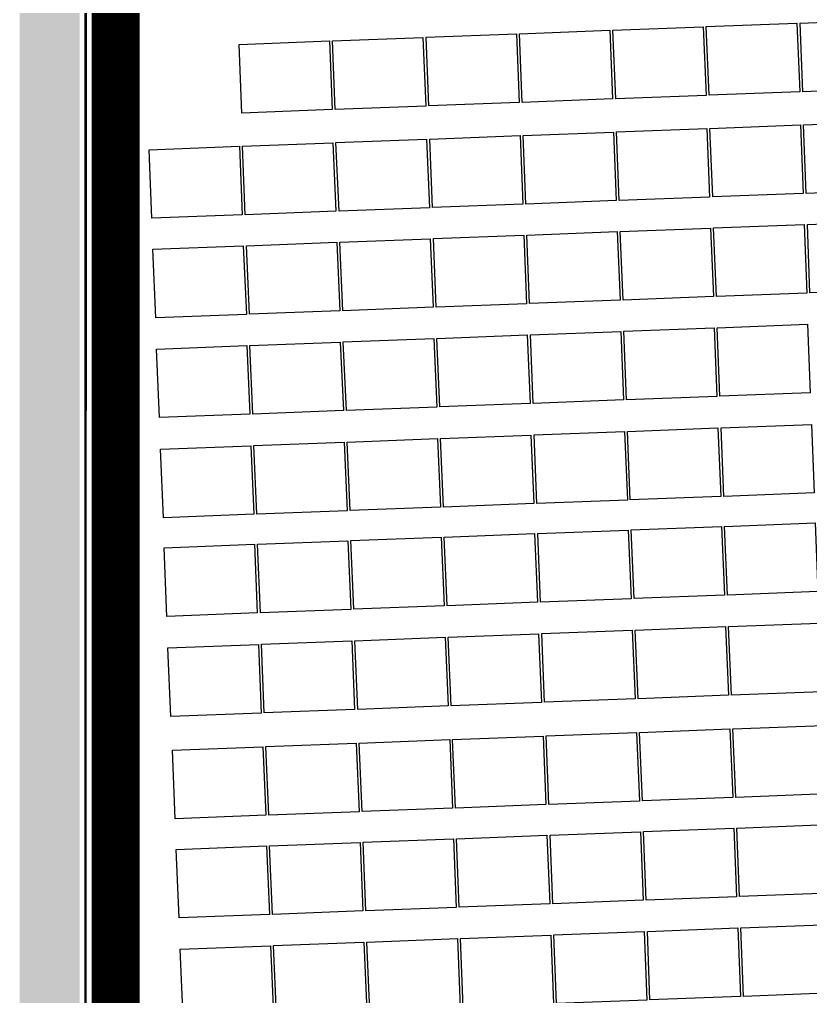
# Model space of a CAD drawing. Header units: metres. Extents: x 1956498 to 1957612, y 2277909 to 2278547.
# Drawn here: x 1956497.8 to 1956563.7, y 2278098.2 to 2278179.7 of the extents above; entities that cross this region are included whole.
import ezdxf

# ---------------------------------------------------------------- set-up
doc = ezdxf.new("R2010")
doc.units = ezdxf.units.M
for name, color, linetype in [('PVcase PV Modules (full frames)', 142, 'Continuous'), ('UBS-100-Circulation intérieure légère', 254, 'Continuous'), ('UBS-100-Clôture', 30, 'LIMITE1')]:
    doc.layers.add(name, color=color, linetype=linetype)
doc.layers.add('UBS-100-Piste DFCI à créer', color=7, linetype='Continuous', true_color=0xbb8c7c)
doc.linetypes.add('LIMITE1', pattern='A,6.35,-2.54,[133,ltypeshp.shx,S=2.54,R=0,X=-2.54,Y=0],-2.54,25.4', length=36.83)

# ---------------------------------------------------------------- blocks, each defined once
blk = doc.blocks.new('3P6@20DEG F FX ID1 PVBlock')
at = {"color": 0, "transparency": 33554687}
blk.add_polyline3d([(0, 0, 2.083586713139974), (7.539539347030692, 0.2870042413902952, 2.083586713139975), (7.757297679336461, -5.433460050740019, 1.675326544159361e-15), (0.2177583323057694, -5.720464292130313, 0)], close=True, dxfattribs=at)

msp = doc.modelspace()

# ---------------------------------------------------------------- hatches: boundary and pattern name
at = {"layer": 'UBS-100-Piste DFCI à créer', "true_color": 0xd0aea3, "transparency": 33554687}
h = msp.add_hatch(color=253, dxfattribs=at)
h.dxf.hatch_style = 1
edge = h.paths.add_edge_path()
edge.add_arc((1956512.644593371, 2278287.951329937), 11.00000744255243, 277.8187590210577, 285.9779993348754)
edge.add_line((1956515.672545909, 2278277.376280663), (1956555.423763616, 2278295.586875713))
edge.add_line((1956555.423763616, 2278295.586875713), (1956594.741633212, 2278310.21295283))
edge.add_arc((1956590.907058995, 2278320.524897019), 11.00182495720195, 290.3980306671576, 307.4074477141712)
edge.add_line((1956597.5904377, 2278311.7857551), (1956615.79443608, 2278325.710164161))
edge.add_line((1956615.79443608, 2278325.710164161), (1956639.012437143, 2278348.430672164))
edge.add_arc((1956653.355962249, 2278333.780047363), 20.5031099959692, 110.8092679131133, 134.3931583248104, ccw=False)
edge.add_line((1956646.072064891, 2278352.945703072), (1956696.792192602, 2278372.209849354))
edge.add_line((1956696.792192602, 2278372.209849354), (1956704.323718604, 2278375.076946362))
edge.add_arc((1956710.016079433, 2278360.123785179), 16.00000003641172, 92.05663143531427, 110.84079966941869, ccw=False)
edge.add_line((1956709.441882913, 2278376.11347872), (1956729.032244271, 2278376.797710482))
edge.add_line((1956729.032244271, 2278376.797710482), (1956763.34949329, 2278378.099826867))
edge.add_arc((1956762.610225193, 2278389.438712453), 11.3629592816082, 273.7302676901528, 324.4157992290028)
edge.add_arc((1956784.983169934, 2278374.096934864), 15.7687652898286, 91.76083249357231, 146.3852344124163, ccw=False)
edge.add_line((1956784.498635401, 2278389.858254131), (1956810.482173605, 2278390.780687558))
edge.add_arc((1956811.037098868, 2278374.790313641), 16.00000000112824, 35.887538753362776, 91.98757833272953, ccw=False)
edge.add_arc((1956832.08207045, 2278391.631153851), 10.99999999686008, 222.7137879211147, 265.0673435455822)
edge.add_line((1956831.136237773, 2278380.671892906), (1956873.187455045, 2278382.267463078))
edge.add_arc((1956873.794114423, 2278366.278968326), 16.00000000110374, 19.551544317585922, 92.17295974137772, ccw=False)
edge.add_line((1956888.8715674, 2278371.633444188), (1956948.358855317, 2278204.125585341))
edge.add_line((1956948.358855317, 2278204.125585341), (1956943.700175949, 2278202.469497781))
edge.add_line((1956943.700175949, 2278202.469497781), (1956884.158709773, 2278369.963419414))
edge.add_arc((1956873.794115212, 2278366.278968357), 11.00000000016864, 19.56950334074724, 92.17295974679459)
edge.add_line((1956873.377036888, 2278377.271058499), (1956800.774090876, 2278374.51624894))
edge.add_arc((1956811.172197099, 2278371.065595689), 10.95571179247645, 161.6413680623457, 180.9050112499187)
edge.add_line((1956800.217851978, 2278370.892552749), (1956796.239848346, 2278370.741613385))
edge.add_arc((1956785.249025171, 2278370.074272221), 11.0110643576656, 3.474621278214538, 22.63949233173938)
edge.add_line((1956795.411633221, 2278374.312778551), (1956729.259258636, 2278371.80272622))
edge.add_line((1956729.259258636, 2278371.80272622), (1956709.621319324, 2278371.116699497))
edge.add_arc((1956710.016079419, 2278360.123785243), 10.99999996885506, 92.05663138249385, 110.8407997133485)
edge.add_line((1956706.102581361, 2278370.404083501), (1956698.570171331, 2278367.536649962))
edge.add_arc((1956697.68073943, 2278369.873080886), 2.49999971358624, 290.79742599929295, 290.8408150187474, ccw=False)
edge.add_line((1956698.568401741, 2278367.535977082), (1956647.847388468, 2278348.271494453))
edge.add_arc((1956653.35450982, 2278333.782318839), 15.50047081747451, 110.8110570223717, 134.3949474391144)
edge.add_line((1956642.510375277, 2278344.85793808), (1956619.073943671, 2278321.923679633))
edge.add_line((1956619.073943671, 2278321.923679633), (1956600.628198164, 2278307.814355928))
edge.add_arc((1956590.906384729, 2278320.526118165), 16.00320454235358, 290.3989373974914, 307.40835444468746, ccw=False)
edge.add_line((1956596.484376319, 2278305.526499322), (1956557.339204608, 2278290.964665037))
edge.add_line((1956557.339204608, 2278290.964665037), (1956517.444005333, 2278272.688109993))
edge.add_arc((1956512.644593321, 2278287.951330164), 16.00000767617552, 278.51471774476965, 287.4553872504831, ccw=False)
edge.add_arc((1956518.280726761, 2278256.975912111), 15.50000082925933, 102.1681674993008, 179.993779107746)
edge.add_line((1956502.780726023, 2278256.977595024), (1956502.780463281, 2278254.557763215))
edge.add_line((1956502.780463281, 2278254.557763215), (1956502.758319106, 2278069.771876534))
edge.add_line((1956502.758319106, 2278069.771876534), (1956502.760180494, 2278067.546736677))
edge.add_arc((1956518.272879866, 2278067.551400566), 15.51270007323368, 180.0172259616676, 266.8689789960092)
edge.add_line((1956517.425585009, 2278052.061857158), (1956590.44903128, 2278048.130033471))
edge.add_arc((1956589.592736156, 2278032.166982612), 15.986001190687, 80.529393257702, 86.92946420764127, ccw=False)
edge.add_line((1956592.22309854, 2278047.935096887), (1956598.650231802, 2278046.864717913))
edge.add_line((1956598.650231802, 2278046.864717913), (1956713.834950983, 2278027.681779495))
edge.add_arc((1956716.378580733, 2278042.972562785), 15.50090661555831, 260.5553030077675, 272.3372680743024)
edge.add_line((1956717.01073422, 2278027.484551684), (1956776.463470136, 2278029.902530657))
edge.add_line((1956776.463470136, 2278029.902530657), (1956776.651578709, 2278024.944933277))
edge.add_line((1956776.651578709, 2278024.944933277), (1956717.21457375, 2278022.488708465))
edge.add_arc((1956716.378839612, 2278042.97672426), 20.50505407780808, 260.55391278110255, 272.33587806930854, ccw=False)
edge.add_line((1956713.013560757, 2278022.749709132), (1956664.866266892, 2278030.768190985))
edge.add_arc((1956664.385022096, 2278019.778723159), 10.99999998396791, 87.49253642143587, 129.7319825265749)
edge.add_arc((1956645.646692336, 2278039.181626268), 16.025489144963, 260.29336042819136, 316.93115846669883, ccw=False)
edge.add_line((1956642.944737108, 2278023.385559027), (1956616.37556384, 2278027.749005541))
edge.add_arc((1956620.128045426, 2278043.474088084), 16.16661186039399, 213.6468395377871, 256.5784921824474, ccw=False)
edge.add_arc((1956595.730545074, 2278030.337405078), 11.71043062657245, 20.90867273848627, 79.68635940294229)
edge.add_line((1956597.827138965, 2278041.858623743), (1956597.816813929, 2278041.860427036))
edge.add_line((1956597.816813929, 2278041.860427036), (1956590.792211089, 2278043.087291668))
edge.add_line((1956590.792211089, 2278043.087291668), (1956517.152687117, 2278047.069310041))
edge.add_arc((1956518.271571968, 2278067.55016118), 20.51139114456352, 180.0212423204327, 266.87299533487624, ccw=False)
edge.add_line((1956497.760182241, 2278067.542556614), (1956497.758319141, 2278069.772475722))
edge.add_line((1956497.758319141, 2278069.772475722), (1956497.78046331, 2278254.558306111))
edge.add_line((1956497.78046331, 2278254.558306111), (1956497.780726052, 2278256.978137902))
edge.add_arc((1956518.280726761, 2278256.975912113), 20.50000082980193, 101.65020773969138, 179.9937791061116, ccw=False)

# ---------------------------------------------------------------- linework, layer by layer
at = {"layer": 'UBS-100-Circulation intérieure légère', "transparency": 33554687, "const_width": 4}
msp.add_lwpolyline([(1956599.73289134, 2278049.725730297), (1956592.715315596, 2278050.894441957, 0.02793283901682447), (1956590.609025764, 2278051.125764191), (1956518.059155232, 2278055.032089975, -0.3985794902121206), (1956505.758106034, 2278068.014844737), (1956505.780600547, 2278255.702937045, -0.2932729698432582), (1956513.366230148, 2278267.52020274), (1956558.488469204, 2278288.191338634), (1956597.53059935, 2278302.714841887, 0.07435415340826908), (1956602.450532401, 2278305.431270116), (1956602.76948801, 2278305.675242252)], format="xyb", dxfattribs=at)
at = {"layer": 'UBS-100-Clôture', "color": 30, "ltscale": 0.1, "true_color": 0xf26722, "transparency": 33554687, "const_width": 0.2}
msp.add_lwpolyline([(1956877.86927686, 2278034.527179923), (1956716.990742944, 2278027.984152004, -0.05145385689488851), (1956713.916556888, 2278028.175075271), (1956592.304620484, 2278048.428406774, 0.02793283901920121), (1956590.475202712, 2278048.629348482), (1956517.450653113, 2278052.561232494, -0.3982057440089752), (1956503.260181251, 2278067.545485835), (1956503.258318077, 2278069.774683683), (1956503.280600565, 2278255.70323667, -0.2932729698365548), (1956512.325005089, 2278269.793053457), (1956557.530748709, 2278290.502443971), (1956596.658965449, 2278305.057971065, 0.0743541534016819), (1956600.931798979, 2278307.417081987), (1956619.401894431, 2278321.545031183), (1956642.859630594, 2278344.500137584, -0.1032689059375448)], format="xyb", dxfattribs=at)

# ---------------------------------------------------------------- block references
at = {"layer": 'PVcase PV Modules (full frames)', "color": 144, "true_color": 0x007ca5, "transparency": 33554687, "extrusion": (-0.002428168846850337, -9.243200755126877e-05, 0.9999970477218296), "rotation": 359.9999935702432}
msp.add_blockref('3P6@20DEG F FX ID1 PVBlock', (1956558.586428764, 2278178.990294537, -4345.685633483549), dxfattribs=at)
at = {"layer": 'PVcase PV Modules (full frames)', "color": 144, "true_color": 0x007ca5, "transparency": 33554687, "extrusion": (-0.002643726731440763, -0.0001006375522530066, 0.9999965002844022), "rotation": 359.999992377981}
msp.add_blockref('3P6@20DEG F FX ID1 PVBlock', (1956534.254964708, 2278178.021564493, -4786.343684197574), dxfattribs=at)
at = {"layer": 'PVcase PV Modules (full frames)', "color": 144, "true_color": 0x007ca5, "transparency": 33554687, "extrusion": (-0.01603456886201543, -0.0006103806957484208, 0.9998712517303493), "rotation": 87.82000000000001}
msp.add_blockref('3P6@20DEG F FX ID1 PVBlock', (-2202104.871155841, 2041537.880309642, -32147.51884871704), dxfattribs=at)
at = {"layer": 'PVcase PV Modules (full frames)', "color": 144, "true_color": 0x007ca5, "transparency": 33554687, "extrusion": (-0.01603456886200038, -0.0006103806957478479, 0.9998712517303495), "rotation": 87.82000000000001}
msp.add_blockref('3P6@20DEG F FX ID1 PVBlock', (-2202104.871155841, 2041545.675341835, -32147.5188486863), dxfattribs=at)
at = {"layer": 'PVcase PV Modules (full frames)', "color": 144, "true_color": 0x007ca5, "transparency": 33554687, "extrusion": (-0.002145602243595308, -8.16756722001732e-05, 0.9999976948573918), "rotation": 359.9999949796376}
msp.add_blockref('3P6@20DEG F FX ID1 PVBlock', (1956512.896014298, 2278177.301283952, -3768.53616780622), dxfattribs=at)
at = {"layer": 'PVcase PV Modules (full frames)', "color": 144, "true_color": 0x007ca5, "transparency": 33554687, "extrusion": (-0.005582959241376245, -0.0002125239896009265, 0.9999843925780357), "rotation": 359.9999660086469}
msp.add_blockref('3P6@20DEG F FX ID1 PVBlock', (1956496.819546166, 2278175.656178466, -10791.9061779261), dxfattribs=at)
at = {"layer": 'PVcase PV Modules (full frames)', "color": 144, "true_color": 0x007ca5, "transparency": 33554687, "extrusion": (0.00268267785899081, 0.000102120287245059, 0.999996396398983), "rotation": 359.9999921517293}
msp.add_blockref('3P6@20DEG F FX ID1 PVBlock', (1956522.973226333, 2278177.58404071, 6096.895589719399), dxfattribs=at)
at = {"layer": 'PVcase PV Modules (full frames)', "color": 144, "true_color": 0x007ca5, "transparency": 33554687, "extrusion": (-0.002597492299913547, -9.8877567015738e-05, 0.9999966216227826), "rotation": 359.9999926422435}
for p in [(1956542.555960483, 2278169.85412929, -4692.050453182184), (1956534.76660119, 2278169.557616267, -4692.050453182188)]:
    msp.add_blockref('3P6@20DEG F FX ID1 PVBlock', p, dxfattribs=at)
at = {"layer": 'PVcase PV Modules (full frames)', "color": 144, "true_color": 0x007ca5, "transparency": 33554687, "extrusion": (-0.0117421749392352, -0.0004469840736403302, 0.9999309583830948), "rotation": 359.9998496344773}
msp.add_blockref('3P6@20DEG F FX ID1 PVBlock', (1956427.703659376, 2278160.382509161, -23377.21476174366), dxfattribs=at)
at = {"layer": 'PVcase PV Modules (full frames)', "color": 144, "true_color": 0x007ca5, "transparency": 33554687, "extrusion": (-0.003976617157635033, -0.0001513760905135612, 0.9999920817692812), "rotation": 359.9999827549115}
msp.add_blockref('3P6@20DEG F FX ID1 PVBlock', (1956550.132539308, 2278169.789942279, -7509.926329022403), dxfattribs=at)
at = {"layer": 'PVcase PV Modules (full frames)', "color": 144, "true_color": 0x007ca5, "transparency": 33554687, "extrusion": (-0.004116741154836284, -0.0001567101274707607, 0.9999915139060931), "rotation": 359.9999815181641}
msp.add_blockref('3P6@20DEG F FX ID1 PVBlock', (1956517.933058002, 2278168.520124902, -7796.276423986616), dxfattribs=at)
at = {"layer": 'PVcase PV Modules (full frames)', "color": 144, "true_color": 0x007ca5, "transparency": 33554687, "extrusion": (-0.004211617365262185, -0.0001603217373511436, 0.9999911182486119), "rotation": 359.9999806564629}
msp.add_blockref('3P6@20DEG F FX ID1 PVBlock', (1956493.815620205, 2278167.571336096, -7990.273059324793), dxfattribs=at)
at = {"layer": 'PVcase PV Modules (full frames)', "color": 144, "true_color": 0x007ca5, "transparency": 33554687, "extrusion": (-0.004495441792077384, -0.0001711259537039918, 0.999989880808302), "rotation": 359.9999779614458}
msp.add_blockref('3P6@20DEG F FX ID1 PVBlock', (1956499.362570961, 2278167.686380684, -8570.195741047606), dxfattribs=at)
at = {"layer": 'PVcase PV Modules (full frames)', "color": 144, "true_color": 0x007ca5, "transparency": 33554687, "extrusion": (-0.02140068062734415, -0.0008146500503516627, 0.9997706473056618), "rotation": 87.82000000000001}
msp.add_blockref('3P6@20DEG F FX ID1 PVBlock', (-2202096.384454049, 2041312.338773517, -43111.89143215078), dxfattribs=at)
at = {"layer": 'PVcase PV Modules (full frames)', "color": 144, "true_color": 0x007ca5, "transparency": 33554687, "extrusion": (-0.0057825000151064, -0.0002201198181727888, 0.9999832569802561), "rotation": 359.9999635354321}
msp.add_blockref('3P6@20DEG F FX ID1 PVBlock', (1956526.507792199, 2278159.890313257, -11200.19529006881), dxfattribs=at)
at = {"layer": 'PVcase PV Modules (full frames)', "color": 144, "true_color": 0x007ca5, "transparency": 33554687, "extrusion": (0.008775741739218398, 0.0003340621998999793, 0.99996143663612), "rotation": 359.9999160129735}
msp.add_blockref('3P6@20DEG F FX ID1 PVBlock', (1956482.711089923, 2278156.528472463, 18546.43156286035), dxfattribs=at)
at = {"layer": 'PVcase PV Modules (full frames)', "color": 144, "true_color": 0x007ca5, "transparency": 33554687, "extrusion": (-0.01049159049983727, -0.0003993786402307592, 0.9999448819937454), "rotation": 359.9998799586681}
msp.add_blockref('3P6@20DEG F FX ID1 PVBlock', (1956431.062086436, 2278153.276764426, -20822.12906607592), dxfattribs=at)
at = {"layer": 'PVcase PV Modules (full frames)', "color": 144, "true_color": 0x007ca5, "transparency": 33554687, "extrusion": (-0.00619116455189925, -0.0002356762666462012, 0.9999808067849045), "rotation": 359.9999581991596}
msp.add_blockref('3P6@20DEG F FX ID1 PVBlock', (1956506.393414082, 2278158.93434415, -12035.21182503639), dxfattribs=at)
at = {"layer": 'PVcase PV Modules (full frames)', "color": 144, "true_color": 0x007ca5, "transparency": 33554687, "extrusion": (-0.0061911645518842, -0.0002356762666456283, 0.9999808067849046), "rotation": 359.9999581991596}
for p in [(1956514.182777504, 2278159.230852639, -12035.21182500566), (1956506.680261773, 2278150.619052808, -12035.60391488613)]:
    msp.add_blockref('3P6@20DEG F FX ID1 PVBlock', p, dxfattribs=at)
at = {"layer": 'PVcase PV Modules (full frames)', "color": 144, "true_color": 0x007ca5, "transparency": 33554687, "extrusion": (-0.01918818371487273, -0.0007304279289839545, 0.9998156230429515), "rotation": 87.82000000000001}
msp.add_blockref('3P6@20DEG F FX ID1 PVBlock', (-2202088.075541627, 2041387.198241366, -38591.47267281166), dxfattribs=at)
at = {"layer": 'PVcase PV Modules (full frames)', "color": 144, "true_color": 0x007ca5, "transparency": 33554687, "extrusion": (-0.01095746260739051, -0.0004171127834799581, 0.9999398782077518), "rotation": 359.9998690609374}
msp.add_blockref('3P6@20DEG F FX ID1 PVBlock', (1956405.983017038, 2278151.933538937, -21774.07065210034), dxfattribs=at)
at = {"layer": 'PVcase PV Modules (full frames)', "color": 144, "true_color": 0x007ca5, "transparency": 33554687, "extrusion": (-0.01620674116654057, -0.0006169347011556766, 0.9998684718163361), "rotation": 87.82000000000001}
msp.add_blockref('3P6@20DEG F FX ID1 PVBlock', (-2202088.075541628, 2041508.869732263, -32499.68048815333), dxfattribs=at)
at = {"layer": 'PVcase PV Modules (full frames)', "color": 144, "true_color": 0x007ca5, "transparency": 33554687, "extrusion": (-0.004546469225186083, -0.0001730683919691656, 0.9999896497788945), "rotation": 359.9999774582876}
msp.add_blockref('3P6@20DEG F FX ID1 PVBlock', (1956538.524821764, 2278152.518053174, -8675.037298546778), dxfattribs=at)
at = {"layer": 'PVcase PV Modules (full frames)', "color": 144, "true_color": 0x007ca5, "transparency": 33554687, "extrusion": (-0.005221845358434956, -0.0001987776304059333, 0.9999863463160416), "rotation": 359.9999702636866}
msp.add_blockref('3P6@20DEG F FX ID1 PVBlock', (1956524.69653237, 2278151.735094162, -10055.02005907722), dxfattribs=at)
at = {"layer": 'PVcase PV Modules (full frames)', "color": 144, "true_color": 0x007ca5, "transparency": 33554687, "extrusion": (-0.01969769462562882, -0.0007498232508585225, 0.9998057004196005), "rotation": 87.82000000000001}
msp.add_blockref('3P6@20DEG F FX ID1 PVBlock', (-2202079.755357015, 2041375.022637436, -39633.01368592824), dxfattribs=at)
at = {"layer": 'PVcase PV Modules (full frames)', "color": 144, "true_color": 0x007ca5, "transparency": 33554687, "extrusion": (-0.01733942675110608, -0.0006600521320713962, 0.9998494429718536), "rotation": 87.82000000000001}
msp.add_blockref('3P6@20DEG F FX ID1 PVBlock', (-2202079.755357015, 2041470.67996056, -34814.46507864926), dxfattribs=at)
at = {"layer": 'PVcase PV Modules (full frames)', "color": 144, "true_color": 0x007ca5, "transparency": 33554687, "extrusion": (-0.01274897121268168, -0.0004853093329691887, 0.9999186107918332), "rotation": 359.9998227426936}
msp.add_blockref('3P6@20DEG F FX ID1 PVBlock', (1956381.408269059, 2278141.020258409, -25434.95640728133), dxfattribs=at)
at = {"layer": 'PVcase PV Modules (full frames)', "color": 144, "true_color": 0x007ca5, "transparency": 33554687, "extrusion": (-0.02000024973969815, -0.0007613404798290721, 0.9997996851224866), "rotation": 87.82000000000001}
for p in [(-2202079.755357015, 2041355.131758045, -40251.20961113918), (-2202071.397995555, 2041355.12548886, -40251.66616354216)]:
    msp.add_blockref('3P6@20DEG F FX ID1 PVBlock', p, dxfattribs=at)
at = {"layer": 'PVcase PV Modules (full frames)', "color": 144, "true_color": 0x007ca5, "transparency": 33554687, "extrusion": (-0.00531072194174026, -0.0002021608551886179, 0.9999858775820017), "rotation": 359.9999692428323}
msp.add_blockref('3P6@20DEG F FX ID1 PVBlock', (1956516.363749191, 2278143.018079037, -10237.02488188945), dxfattribs=at)
at = {"layer": 'PVcase PV Modules (full frames)', "color": 144, "true_color": 0x007ca5, "transparency": 33554687, "extrusion": (-0.004953343477764659, -0.000188556690501429, 0.9999877143419141), "rotation": 359.9999732431057}
msp.add_blockref('3P6@20DEG F FX ID1 PVBlock', (1956527.522112139, 2278143.585488738, -9506.803287448056), dxfattribs=at)
at = {"layer": 'PVcase PV Modules (full frames)', "color": 144, "true_color": 0x007ca5, "transparency": 33554687, "extrusion": (-0.001634702998893738, -6.222750124392022e-05, 0.9999986619360265), "rotation": 359.9999970858349}
msp.add_blockref('3P6@20DEG F FX ID1 PVBlock', (1956554.661559723, 2278145.468857686, -2725.893429579692), dxfattribs=at)
at = {"layer": 'PVcase PV Modules (full frames)', "color": 144, "true_color": 0x007ca5, "transparency": 33554687, "extrusion": (-0.01904179152503856, -0.0007248552835669149, 0.9998184258955898), "rotation": 87.82000000000001}
msp.add_blockref('3P6@20DEG F FX ID1 PVBlock', (-2202071.397995555, 2041408.391070646, -38293.29057009923), dxfattribs=at)
at = {"layer": 'PVcase PV Modules (full frames)', "color": 144, "true_color": 0x007ca5, "transparency": 33554687, "extrusion": (-0.01853123599187708, -0.0007054201965227263, 0.9998280330511641), "rotation": 87.82000000000001}
msp.add_blockref('3P6@20DEG F FX ID1 PVBlock', (-2202071.397995554, 2041435.488040733, -37250.09002904162), dxfattribs=at)
at = {"layer": 'PVcase PV Modules (full frames)', "color": 144, "true_color": 0x007ca5, "transparency": 33554687, "extrusion": (-0.01976330644269206, -0.0007523208662851054, 0.9998044037369341), "rotation": 87.82000000000001}
msp.add_blockref('3P6@20DEG F FX ID1 PVBlock', (-2202071.397995554, 2041372.409289646, -39767.53162108953), dxfattribs=at)
at = {"layer": 'PVcase PV Modules (full frames)', "color": 144, "true_color": 0x007ca5, "transparency": 33554687, "extrusion": (-0.005367428886692228, -0.0002043194928677104, 0.9999855743762962), "rotation": 359.9999685824815}
msp.add_blockref('3P6@20DEG F FX ID1 PVBlock', (1956523.900634353, 2278135.05084647, -10353.32167247569), dxfattribs=at)
at = {"layer": 'PVcase PV Modules (full frames)', "color": 144, "true_color": 0x007ca5, "transparency": 33554687, "extrusion": (-0.005501200206270017, -0.0002094117053130666, 0.9999848463566978), "rotation": 359.99996699693}
msp.add_blockref('3P6@20DEG F FX ID1 PVBlock', (1956530.350038006, 2278135.239806419, -10626.65403449499), dxfattribs=at)
at = {"layer": 'PVcase PV Modules (full frames)', "color": 144, "true_color": 0x007ca5, "transparency": 33554687, "extrusion": (-0.01949624217429682, -0.0007421546513182167, 0.9998096547581218), "rotation": 87.82000000000001}
msp.add_blockref('3P6@20DEG F FX ID1 PVBlock', (-2202063.173369484, 2041390.746377707, -39222.29933537236), dxfattribs=at)
at = {"layer": 'PVcase PV Modules (full frames)', "color": 144, "true_color": 0x007ca5, "transparency": 33554687, "extrusion": (-0.02012654588801651, -0.0007661481383039766, 0.9997971470091559), "rotation": 87.82000000000001}
msp.add_blockref('3P6@20DEG F FX ID1 PVBlock', (-2202063.173369485, 2041373.391760866, -40510.17744049606), dxfattribs=at)
at = {"layer": 'PVcase PV Modules (full frames)', "color": 144, "true_color": 0x007ca5, "transparency": 33554687, "extrusion": (-0.005374264423622277, -0.0002045796981668414, 0.9999855376099457), "rotation": 359.9999685024082}
msp.add_blockref('3P6@20DEG F FX ID1 PVBlock', (1956516.043636695, 2278134.748906488, -10367.28853819061), dxfattribs=at)
at = {"layer": 'PVcase PV Modules (full frames)', "color": 144, "true_color": 0x007ca5, "transparency": 33554687, "extrusion": (-0.01161410005562022, -0.0004421087048517127, 0.9999324563288218), "rotation": 359.9998528968491}
msp.add_blockref('3P6@20DEG F FX ID1 PVBlock', (1956384.993164973, 2278125.6379776, -23117.12896649752), dxfattribs=at)
at = {"layer": 'PVcase PV Modules (full frames)', "color": 144, "true_color": 0x007ca5, "transparency": 33554687, "extrusion": (-0.01957179520270355, -0.0007450306943500969, 0.9998081764827731), "rotation": 87.82000000000001}
msp.add_blockref('3P6@20DEG F FX ID1 PVBlock', (-2202063.173369484, 2041379.979418738, -39376.67354828319), dxfattribs=at)
at = {"layer": 'PVcase PV Modules (full frames)', "color": 144, "true_color": 0x007ca5, "transparency": 33554687, "extrusion": (-0.005464203435995682, -0.0002080033659573394, 0.9999850494959461), "rotation": 359.9999674393463}
msp.add_blockref('3P6@20DEG F FX ID1 PVBlock', (1956523.265107787, 2278126.625030981, -10551.49475819634), dxfattribs=at)
at = {"layer": 'PVcase PV Modules (full frames)', "color": 144, "true_color": 0x007ca5, "transparency": 33554687, "extrusion": (-0.005522583323870673, -0.0002102256867996083, 0.9999847283226837), "rotation": 359.9999667398641}
for p in [(1956530.462917194, 2278126.874078109, -10670.78124744366), (1956523.032803858, 2278118.049997574, -10671.22597793648)]:
    msp.add_blockref('3P6@20DEG F FX ID1 PVBlock', p, dxfattribs=at)
at = {"layer": 'PVcase PV Modules (full frames)', "color": 144, "true_color": 0x007ca5, "transparency": 33554687, "extrusion": (-0.02012654588803151, -0.0007661481383045473, 0.9997971470091557), "rotation": 87.82000000000001}
msp.add_blockref('3P6@20DEG F FX ID1 PVBlock', (-2202054.8185626, 2041373.397977659, -40510.62285329458), dxfattribs=at)
at = {"layer": 'PVcase PV Modules (full frames)', "color": 144, "true_color": 0x007ca5, "transparency": 33554687, "extrusion": (-0.006566935339404519, -0.0002499805636119114, 0.9999784062018369), "rotation": 359.9999529709374}
msp.add_blockref('3P6@20DEG F FX ID1 PVBlock', (1956503.1729873, 2278125.344247518, -12804.67713264021), dxfattribs=at)
at = {"layer": 'PVcase PV Modules (full frames)', "color": 144, "true_color": 0x007ca5, "transparency": 33554687, "extrusion": (-0.01251782930933984, -0.000476510558459409, 0.9999215353651855), "rotation": 359.9998291121136}
msp.add_blockref('3P6@20DEG F FX ID1 PVBlock', (1956364.537087282, 2278115.650354122, -24964.0173168539), dxfattribs=at)
at = {"layer": 'PVcase PV Modules (full frames)', "color": 144, "true_color": 0x007ca5, "transparency": 33554687, "extrusion": (-0.01092981640471132, -0.000416060387960544, 0.9999401812144129), "rotation": 359.9998697208547}
msp.add_blockref('3P6@20DEG F FX ID1 PVBlock', (1956407.781271671, 2278118.744457182, -21719.31693582744), dxfattribs=at)
at = {"layer": 'PVcase PV Modules (full frames)', "color": 144, "true_color": 0x007ca5, "transparency": 33554687, "extrusion": (-0.01555183851800246, -0.000592004817620789, 0.9998788875903951), "rotation": 359.9997362296401}
msp.add_blockref('3P6@20DEG F FX ID1 PVBlock', (1956298.664604135, 2278109.831079344, -31163.28468607448), dxfattribs=at)
at = {"layer": 'PVcase PV Modules (full frames)', "color": 144, "true_color": 0x007ca5, "transparency": 33554687, "extrusion": (-0.007805668327611256, -0.0002971348531780801, 0.9999694911610245), "rotation": 359.9999335548982}
msp.add_blockref('3P6@20DEG F FX ID1 PVBlock', (1956486.873642022, 2278115.490166556, -15336.19306414534), dxfattribs=at)
at = {"layer": 'PVcase PV Modules (full frames)', "color": 144, "true_color": 0x007ca5, "transparency": 33554687, "extrusion": (-0.00673432690487991, -0.0002563525827835229, 0.9999772913044034), "rotation": 359.9999505428058}
msp.add_blockref('3P6@20DEG F FX ID1 PVBlock', (1956517.0375348, 2278117.244175549, -13147.15888606393), dxfattribs=at)
at = {"layer": 'PVcase PV Modules (full frames)', "color": 144, "true_color": 0x007ca5, "transparency": 33554687, "extrusion": (-0.009304281892467108, -0.000354181899359761, 0.999956651507278), "rotation": 359.9999055914561}
msp.add_blockref('3P6@20DEG F FX ID1 PVBlock', (1956439.328359142, 2278112.683166196, -18398.26786847642), dxfattribs=at)
at = {"layer": 'PVcase PV Modules (full frames)', "color": 144, "true_color": 0x007ca5, "transparency": 33554687, "extrusion": (-0.007104086736055554, -0.0002704280633876481, 0.9999747290908452), "rotation": 359.9999449625691}
msp.add_blockref('3P6@20DEG F FX ID1 PVBlock', (1956481.087761478, 2278115.676728518, -13902.71684475732), dxfattribs=at)
at = {"layer": 'PVcase PV Modules (full frames)', "color": 144, "true_color": 0x007ca5, "transparency": 33554687, "extrusion": (-0.01222128880079673, -0.000465222284762764, 0.9999252090372928), "rotation": 359.9998371129936}
msp.add_blockref('3P6@20DEG F FX ID1 PVBlock', (1956395.275877171, 2278108.564439774, -24358.49107827264), dxfattribs=at)
at = {"layer": 'PVcase PV Modules (full frames)', "color": 144, "true_color": 0x007ca5, "transparency": 33554687, "extrusion": (-0.01210518158238506, -0.0004608024836838954, 0.9999266234279036), "rotation": 359.9998401933909}
msp.add_blockref('3P6@20DEG F FX ID1 PVBlock', (1956374.589397134, 2278107.886878455, -24121.1917244554), dxfattribs=at)
at = {"layer": 'PVcase PV Modules (full frames)', "color": 144, "true_color": 0x007ca5, "transparency": 33554687, "extrusion": (-0.002072776657633285, -7.890345348881841e-05, 0.9999978486832722), "rotation": 359.9999953146545}
msp.add_blockref('3P6@20DEG F FX ID1 PVBlock', (1956539.071164035, 2278111.392200193, -3622.717848464083), dxfattribs=at)
at = {"layer": 'PVcase PV Modules (full frames)', "color": 144, "true_color": 0x007ca5, "transparency": 33554687, "extrusion": (-0.00669999594872187, -0.0002550457217705589, 0.9999775222503589), "rotation": 359.9999510457823}
msp.add_blockref('3P6@20DEG F FX ID1 PVBlock', (1956509.992314127, 2278108.706595858, -13077.38758627081), dxfattribs=at)
at = {"layer": 'PVcase PV Modules (full frames)', "color": 144, "true_color": 0x007ca5, "transparency": 33554687, "extrusion": (-0.007322556858414768, -0.0002787444669301065, 0.999973150870851), "rotation": 359.9999415253687}
msp.add_blockref('3P6@20DEG F FX ID1 PVBlock', (1956509.623862284, 2278108.353062615, -14349.4547851502), dxfattribs=at)
at = {"layer": 'PVcase PV Modules (full frames)', "color": 144, "true_color": 0x007ca5, "transparency": 33554687, "extrusion": (-0.007104086736070607, -0.000270428063388221, 0.9999747290908451), "rotation": 359.9999449625691}
msp.add_blockref('3P6@20DEG F FX ID1 PVBlock', (1956481.400149862, 2278107.401284579, -13903.03485434893), dxfattribs=at)
at = {"layer": 'PVcase PV Modules (full frames)', "color": 144, "true_color": 0x007ca5, "transparency": 33554687, "extrusion": (-0.009513322667277935, -0.0003621393601849835, 0.999954681746584), "rotation": 359.9999013015203}
msp.add_blockref('3P6@20DEG F FX ID1 PVBlock', (1956451.503469777, 2278104.706296487, -18825.72821330554), dxfattribs=at)
at = {"layer": 'PVcase PV Modules (full frames)', "color": 144, "true_color": 0x007ca5, "transparency": 33554687, "extrusion": (-0.01040127498810865, -0.0003959406404092371, 0.9999458268874525), "rotation": 359.9998820165492}
msp.add_blockref('3P6@20DEG F FX ID1 PVBlock', (1956411.37443976, 2278102.49110375, -20640.00852756572), dxfattribs=at)
at = {"layer": 'PVcase PV Modules (full frames)', "color": 144, "true_color": 0x007ca5, "transparency": 33554687, "extrusion": (-0.00898732432934, -0.0003421164188614016, 0.9999595546609649), "rotation": 359.9999119142255}
msp.add_blockref('3P6@20DEG F FX ID1 PVBlock', (1956445.117822782, 2278104.841675825, -17750.96182146231), dxfattribs=at)
at = {"layer": 'PVcase PV Modules (full frames)', "color": 144, "true_color": 0x007ca5, "transparency": 33554687, "extrusion": (-0.0002149202962760301, -8.181273915146053e-06, 0.9999999768711663), "rotation": 359.9999999496278}
msp.add_blockref('3P6@20DEG F FX ID1 PVBlock', (1956550.20752809, 2278103.652682226, 173.1098618316656), dxfattribs=at)
at = {"layer": 'PVcase PV Modules (full frames)', "color": 144, "true_color": 0x007ca5, "transparency": 33554687, "extrusion": (-0.0009322659849818658, -3.548814847674639e-05, 0.9999995648102676), "rotation": 359.9999990522018}
msp.add_blockref('3P6@20DEG F FX ID1 PVBlock', (1956557.632522813, 2278103.903322211, -1292.626672057572), dxfattribs=at)
at = {"layer": 'PVcase PV Modules (full frames)', "color": 144, "true_color": 0x007ca5, "transparency": 33554687, "extrusion": (-0.01007914601658915, -0.0003836783022416939, 0.9999491305094158), "rotation": 359.9998892114976}
msp.add_blockref('3P6@20DEG F FX ID1 PVBlock', (1956433.53955011, 2278095.262645943, -19982.1283474583), dxfattribs=at)
at = {"layer": 'PVcase PV Modules (full frames)', "color": 144, "true_color": 0x007ca5, "transparency": 33554687, "extrusion": (-0.009892391989609419, -0.0003765692209871462, 0.999950998187584), "rotation": 359.9998932791083}
msp.add_blockref('3P6@20DEG F FX ID1 PVBlock', (1956444.86348836, 2278095.838737709, -19600.54132633073), dxfattribs=at)
at = {"layer": 'PVcase PV Modules (full frames)', "color": 144, "true_color": 0x007ca5, "transparency": 33554687, "extrusion": (-0.001850706276605871, -7.045000052459616e-05, 0.9999982849600669), "rotation": 359.9999962648202}
msp.add_blockref('3P6@20DEG F FX ID1 PVBlock', (1956540.114160507, 2278103.137056408, -3169.242636199787), dxfattribs=at)
at = {"layer": 'PVcase PV Modules (full frames)', "color": 144, "true_color": 0x007ca5, "transparency": 33554687, "extrusion": (-0.01008290835377629, -0.0003838215214332849, 0.999949092524299), "rotation": 359.99988912877}
msp.add_blockref('3P6@20DEG F FX ID1 PVBlock', (1956417.888313774, 2278094.663937682, -19989.81801224822), dxfattribs=at)
at = {"layer": 'PVcase PV Modules (full frames)', "color": 144, "true_color": 0x007ca5, "transparency": 33554687, "extrusion": (-0.01036280648969493, -0.0003944762774426851, 0.999946226869287), "rotation": 359.9998828876685}
msp.add_blockref('3P6@20DEG F FX ID1 PVBlock', (1956420.250970588, 2278094.531317169, -20561.71840311404), dxfattribs=at)

doc.saveas('drawing.dxf')
